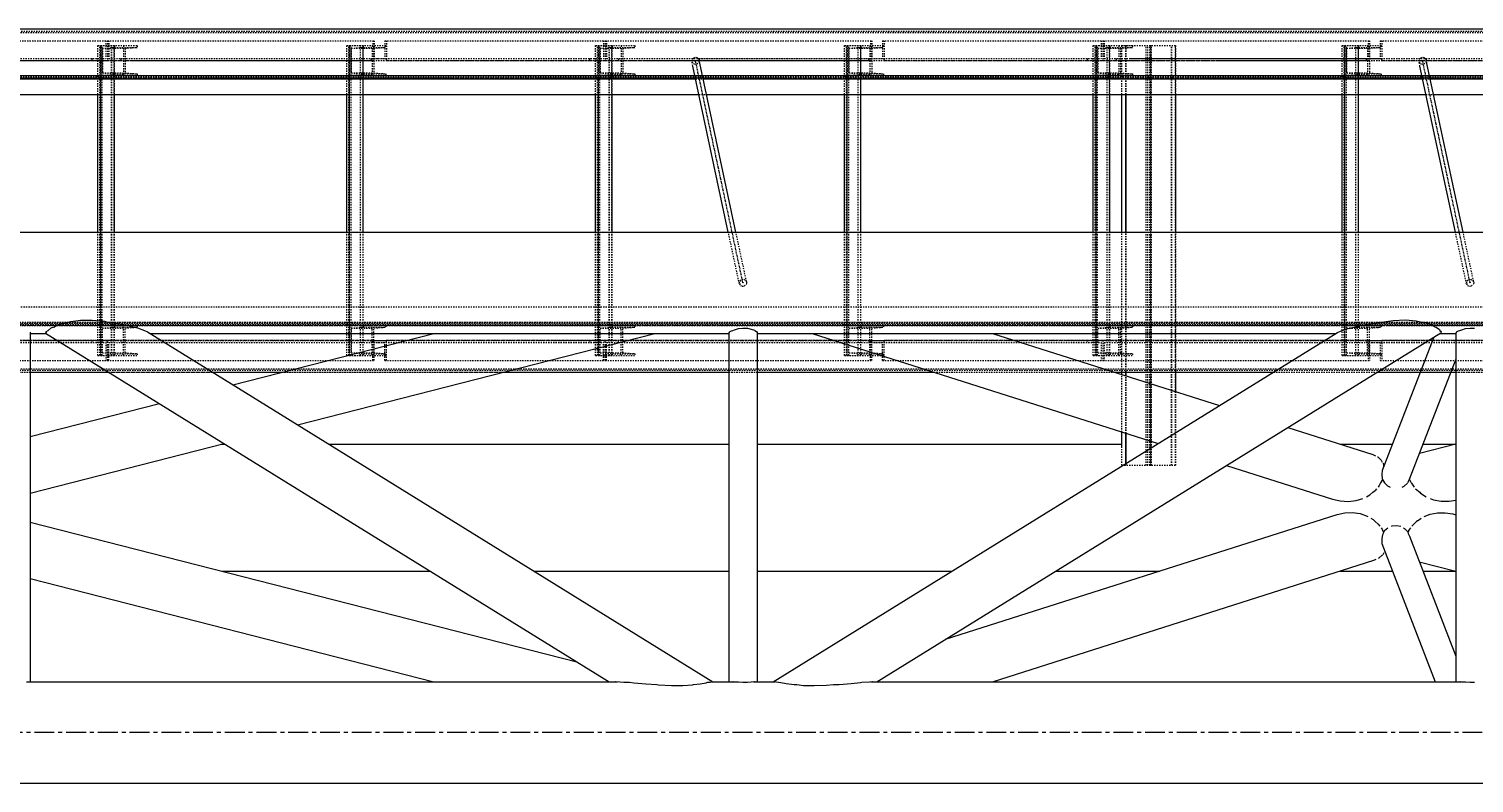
# Model space of a CAD drawing. Header units: millimetres. Extents: x 5143 to 30813, y 232 to 21408.
# Drawn here: x 23726 to 24305, y 17270 to 17572 of the extents above; entities that cross this region are included whole.
import ezdxf

# ---------------------------------------------------------------- set-up
doc = ezdxf.new("R2010")
doc.units = ezdxf.units.MM
doc.header["$LTSCALE"] = 0.25
for name, pattern in [('CENTER', [50.8, 31.75, -6.35, 6.35, -6.35]), ('XKITLINE00', [0]), ('XKITLINE02', [4, 2, -2]), ('XKITLINE03', [6, 3, -1, 1, -1])]:
    doc.linetypes.add(name, pattern=pattern)

msp = doc.modelspace()

# ---------------------------------------------------------------- linework, layer by layer
at = {"color": 3, "linetype": 'XKITLINE02'}
for p, q in [((23616.13, 17571.02), (24787.73, 17571.02)), ((23616.82, 17570.49), (24788.53, 17570.49)), ((23669.5, 17567.16), (23757.67, 17567.16)), ((23753.84, 17565.17), (23760.41, 17565.17)), ((23753.84, 17545.67), (23753.84, 17565.17)), ((23754.64, 17441.17), (23754.64, 17565.17)), ((23754.94, 17545.67), (23754.94, 17565.17)), ((23754.94, 17565.17), (23769.51, 17565.17)), ((23754.94, 17565.17), (23754.94, 17553.17)), ((23755.54, 17441.17), (23755.54, 17565.17)), ((23757.05, 17567.16), (23757.05, 17559.96)), ((23757.67, 17567.16), (23757.67, 17559.16)), ((23757.67, 17567.16), (23864.41, 17567.16)), ((23757.67, 17567.16), (23757.67, 17559.16)), ((23758.2, 17567.16), (23758.2, 17559.96)), ((23759.32, 17441.17), (23759.32, 17565.17)), ((23759.38, 17441.17), (23759.38, 17565.17)), ((23760.35, 17441.17), (23760.35, 17565.17)), ((23760.41, 17545.67), (23760.41, 17565.17)), ((23760.41, 17565.17), (23760.41, 17564.49)), ((23764.03, 17565.17), (23764.03, 17553.17)), ((23769.51, 17565.17), (23769.51, 17564.49)), ((23853.43, 17565.17), (23860, 17565.17)), ((23853.43, 17545.67), (23853.43, 17565.17)), ((23854.22, 17441.17), (23854.22, 17565.17)), ((23854.52, 17545.67), (23854.52, 17565.17)), ((23854.52, 17565.17), (23869.09, 17565.17)), ((23854.52, 17565.17), (23854.52, 17553.17)), ((23855.12, 17441.17), (23855.12, 17565.17)), ((23858.91, 17441.17), (23858.91, 17565.17)), ((23858.97, 17441.17), (23858.97, 17565.17)), ((23859.94, 17441.17), (23859.94, 17565.17)), ((23860, 17545.67), (23860, 17565.17)), ((23860, 17565.17), (23860, 17564.49)), ((23863.62, 17565.17), (23863.62, 17553.17)), ((23863.88, 17567.16), (23863.88, 17559.16)), ((23864.41, 17567.16), (23864.41, 17559.96)), ((23868.67, 17567.16), (23868.67, 17559.96)), ((23868.67, 17567.16), (23956.85, 17567.16)), ((23869.09, 17565.17), (23869.09, 17564.49)), ((23869.3, 17567.16), (23869.3, 17559.16)), ((23953.02, 17565.17), (23959.58, 17565.17)), ((23953.02, 17545.67), (23953.02, 17565.17)), ((23953.81, 17441.17), (23953.81, 17565.17)), ((23954.11, 17545.67), (23954.11, 17565.17)), ((23954.11, 17565.17), (23968.68, 17565.17)), ((23954.11, 17565.17), (23954.11, 17553.17)), ((23954.71, 17441.17), (23954.71, 17565.17)), ((23956.22, 17567.16), (23956.22, 17559.96)), ((23956.84, 17567.16), (24063.58, 17567.16)), ((23956.84, 17567.16), (23956.84, 17559.16)), ((23956.85, 17567.16), (23956.85, 17559.16)), ((23957.37, 17567.16), (23957.37, 17559.96)), ((23958.49, 17441.17), (23958.49, 17565.17)), ((23958.56, 17441.17), (23958.56, 17565.17)), ((23959.52, 17441.17), (23959.52, 17565.17)), ((23959.58, 17545.67), (23959.58, 17565.17)), ((23959.58, 17565.17), (23959.58, 17564.49)), ((23963.2, 17565.17), (23963.2, 17553.17)), ((23968.68, 17565.17), (23968.68, 17564.49)), ((24052.6, 17565.17), (24059.17, 17565.17)), ((24052.6, 17545.67), (24052.6, 17565.17)), ((24053.4, 17441.17), (24053.4, 17565.17)), ((24053.69, 17545.67), (24053.69, 17565.17)), ((24053.69, 17565.17), (24068.27, 17565.17)), ((24053.69, 17565.17), (24053.69, 17553.17)), ((24054.29, 17441.17), (24054.29, 17565.17)), ((24058.08, 17441.17), (24058.08, 17565.17)), ((24058.14, 17441.17), (24058.14, 17565.17)), ((24059.11, 17441.17), (24059.11, 17565.17)), ((24059.17, 17545.67), (24059.17, 17565.17)), ((24059.17, 17565.17), (24059.17, 17564.49)), ((24062.79, 17565.17), (24062.79, 17553.17)), ((24063.05, 17567.16), (24063.05, 17559.16)), ((24063.58, 17567.16), (24063.58, 17559.96)), ((24067.84, 17567.16), (24067.84, 17559.96)), ((24067.84, 17567.16), (24156.02, 17567.16)), ((24068.27, 17565.17), (24068.27, 17564.49)), ((24068.47, 17567.16), (24068.47, 17559.16)), ((24152.19, 17565.17), (24158.76, 17565.17)), ((24152.19, 17545.67), (24152.19, 17565.17)), ((24152.98, 17441.17), (24152.98, 17565.17)), ((24153.28, 17545.67), (24153.28, 17565.17)), ((24153.28, 17565.17), (24167.85, 17565.17)), ((24153.28, 17565.17), (24153.28, 17553.17)), ((24153.88, 17441.17), (24153.88, 17565.17)), ((24155.39, 17567.16), (24155.39, 17559.96)), ((24156.02, 17567.16), (24262.75, 17567.16)), ((24156.02, 17567.16), (24156.02, 17559.16)), ((24156.02, 17567.16), (24156.02, 17559.16)), ((24156.54, 17567.16), (24156.54, 17559.96)), ((24157.67, 17441.17), (24157.67, 17565.17)), ((24157.73, 17441.17), (24157.73, 17565.17)), ((24158.69, 17441.17), (24158.69, 17565.17)), ((24158.76, 17545.67), (24158.76, 17565.17)), ((24158.76, 17565.17), (24158.76, 17564.49)), ((24162.37, 17565.17), (24162.37, 17553.17)), ((24163.56, 17545.67), (24163.56, 17565.17)), ((24163.56, 17565.17), (24185.21, 17565.17)), ((24163.65, 17545.67), (24163.65, 17565.17)), ((24165.2, 17545.67), (24165.2, 17565.17)), ((24165.29, 17545.67), (24165.29, 17565.17)), ((24167.85, 17565.17), (24167.85, 17564.49)), ((24173.29, 17397.18), (24173.29, 17565.17)), ((24173.94, 17397.18), (24173.94, 17565.17)), ((24174.84, 17397.18), (24174.84, 17565.17)), ((24175.48, 17397.18), (24175.48, 17565.17)), ((24183.48, 17397.18), (24183.48, 17565.17)), ((24183.57, 17397.18), (24183.57, 17565.17)), ((24185.12, 17397.18), (24185.12, 17565.17)), ((24185.21, 17545.67), (24185.21, 17565.17)), ((24251.77, 17565.17), (24258.34, 17565.17)), ((24251.77, 17545.67), (24251.77, 17565.17)), ((24252.57, 17441.17), (24252.57, 17565.17)), ((24252.87, 17565.17), (24267.44, 17565.17)), ((24252.87, 17565.17), (24252.87, 17553.17)), ((24252.87, 17545.67), (24252.87, 17565.17)), ((24253.47, 17441.17), (24253.47, 17565.17)), ((24257.25, 17441.17), (24257.25, 17565.17)), ((24257.31, 17441.17), (24257.31, 17565.17)), ((24258.28, 17441.17), (24258.28, 17565.17)), ((24258.34, 17565.17), (24258.34, 17564.49)), ((24258.34, 17545.67), (24258.34, 17565.17)), ((24261.96, 17565.17), (24261.96, 17553.17)), ((24262.22, 17567.16), (24262.22, 17559.16)), ((24262.75, 17567.16), (24262.75, 17559.96)), ((24267.02, 17567.16), (24267.02, 17559.96)), ((24267.02, 17567.16), (24355.19, 17567.16)), ((24267.44, 17565.17), (24267.44, 17564.49)), ((24267.64, 17567.16), (24267.64, 17559.16)), ((23663.85, 17559.96), (23757.05, 17559.96)), ((23751.39, 17559.96), (23751.39, 17559.16)), ((23755.63, 17564.11), (23760.41, 17564.49)), ((23755.63, 17564.11), (23764.73, 17564.11)), ((23755.63, 17564.11), (23755.63, 17554.24)), ((23758.2, 17559.96), (23866.35, 17559.96)), ((23760.41, 17564.49), (23769.51, 17564.49)), ((23762.95, 17559.96), (23762.95, 17559.16)), ((23764.73, 17564.11), (23769.51, 17564.49)), ((23764.73, 17564.11), (23764.73, 17554.24)), ((23855.22, 17564.11), (23860, 17564.49)), ((23855.22, 17564.11), (23864.31, 17564.11)), ((23855.22, 17564.11), (23855.22, 17554.24)), ((23860, 17564.49), (23869.09, 17564.49)), ((23863.02, 17559.96), (23863.02, 17559.16)), ((23863.02, 17559.96), (23956.22, 17559.96)), ((23863.88, 17559.96), (23869.16, 17559.96)), ((23864.31, 17564.11), (23869.09, 17564.49)), ((23864.31, 17564.11), (23864.31, 17554.24)), ((23869.16, 17559.96), (23869.16, 17559.16)), ((23950.56, 17559.96), (23950.56, 17559.16)), ((23954.8, 17564.11), (23959.58, 17564.49)), ((23954.8, 17564.11), (23963.9, 17564.11)), ((23954.8, 17564.11), (23954.8, 17554.24)), ((23957.37, 17559.96), (24068.33, 17559.96)), ((23959.58, 17564.49), (23968.68, 17564.49)), ((23962.13, 17559.96), (23962.13, 17559.16)), ((23963.9, 17564.11), (23968.68, 17564.49)), ((23963.9, 17564.11), (23963.9, 17554.24)), ((23991.87, 17560.04), (23991.52, 17559.39)), ((23991.52, 17559.39), (23991.57, 17558.68)), ((23991.87, 17560.04), (23992.52, 17560.45)), ((23992.52, 17560.45), (23993.29, 17560.52)), ((23993.29, 17560.52), (23993.98, 17560.22)), ((23993.98, 17560.22), (23994.41, 17559.64)), ((23994.17, 17559.96), (24068.33, 17559.96)), ((23994.73, 17558.13), (23994.41, 17559.64)), ((23994.41, 17559.64), (23994.45, 17558.93)), ((24054.39, 17564.11), (24059.17, 17564.49)), ((24054.39, 17564.11), (24063.49, 17564.11)), ((24054.39, 17564.11), (24054.39, 17554.24)), ((24059.17, 17564.49), (24068.27, 17564.49)), ((24062.19, 17559.96), (24062.19, 17559.16)), ((24062.19, 17559.96), (24155.39, 17559.96)), ((24063.49, 17564.11), (24068.27, 17564.49)), ((24063.49, 17564.11), (24063.49, 17554.24)), ((24068.33, 17559.96), (24068.33, 17559.16)), ((24149.74, 17559.96), (24149.74, 17559.16)), ((24153.98, 17564.11), (24158.76, 17564.49)), ((24153.98, 17564.11), (24163.07, 17564.11)), ((24153.98, 17564.11), (24153.98, 17554.24)), ((24156.54, 17559.96), (24267.5, 17559.96)), ((24158.76, 17564.49), (24167.85, 17564.49)), ((24161.3, 17559.96), (24161.3, 17559.16)), ((24163.07, 17564.11), (24167.85, 17564.49)), ((24163.07, 17564.11), (24163.07, 17554.24)), ((24166.99, 17559.96), (24267.5, 17559.96)), ((24253.56, 17564.11), (24258.34, 17564.49)), ((24253.56, 17564.11), (24262.66, 17564.11)), ((24253.56, 17564.11), (24253.56, 17554.24)), ((24258.34, 17564.49), (24267.44, 17564.49)), ((24261.36, 17559.96), (24261.36, 17559.16)), ((24261.36, 17559.96), (24354.56, 17559.96)), ((24262.66, 17564.11), (24267.44, 17564.49)), ((24262.66, 17564.11), (24262.66, 17554.24)), ((24267.5, 17559.96), (24267.5, 17559.16)), ((24282.84, 17560.04), (24282.49, 17559.39)), ((24282.49, 17559.39), (24282.54, 17558.68)), ((24282.84, 17560.04), (24283.48, 17560.45)), ((24283.48, 17560.45), (24284.26, 17560.52)), ((24284.26, 17560.52), (24284.95, 17560.22)), ((24284.95, 17560.22), (24285.37, 17559.64)), ((24285.71, 17558.06), (24285.37, 17559.64)), ((24285.37, 17559.64), (24285.42, 17558.93)), ((23663.85, 17559.16), (23757.67, 17559.16)), ((23703.23, 17559.16), (23757.67, 17559.16)), ((23755.63, 17554.24), (23764.73, 17554.24)), ((23755.63, 17554.24), (23760.41, 17553.85)), ((23757.67, 17559.16), (23764.03, 17559.16)), ((23760.41, 17553.85), (23769.51, 17553.85)), ((23760.41, 17553.85), (23760.41, 17553.17)), ((23764.03, 17559.16), (23869.16, 17559.16)), ((23764.73, 17554.24), (23769.51, 17553.85)), ((23769.51, 17553.85), (23769.51, 17553.17)), ((23855.22, 17554.24), (23864.31, 17554.24)), ((23855.22, 17554.24), (23860, 17553.85)), ((23860, 17553.85), (23869.09, 17553.85)), ((23860, 17553.85), (23860, 17553.17)), ((23863.02, 17559.16), (23956.85, 17559.16)), ((23864.31, 17554.24), (23869.09, 17553.85)), ((23869.09, 17553.85), (23869.09, 17553.17)), ((23954.8, 17554.24), (23963.9, 17554.24)), ((23954.8, 17554.24), (23959.58, 17553.85)), ((23956.84, 17559.16), (23991.54, 17559.16)), ((23959.58, 17553.85), (23968.68, 17553.85)), ((23959.58, 17553.85), (23959.58, 17553.17)), ((23963.2, 17559.16), (24068.33, 17559.16)), ((23963.9, 17554.24), (23968.68, 17553.85)), ((23968.68, 17553.85), (23968.68, 17553.17)), ((23991.93, 17556.99), (23991.57, 17558.68)), ((23991.57, 17558.68), (23991.99, 17558.09)), ((23991.99, 17558.09), (23992.69, 17557.8)), ((23992.69, 17557.8), (23993.46, 17557.86)), ((23993.46, 17557.86), (23994.1, 17558.28)), ((23994.45, 17558.93), (23994.1, 17558.28)), ((24054.39, 17554.24), (24063.49, 17554.24)), ((24054.39, 17554.24), (24059.17, 17553.85)), ((24059.17, 17553.85), (24068.27, 17553.85)), ((24059.17, 17553.85), (24059.17, 17553.17)), ((24062.19, 17559.16), (24156.02, 17559.16)), ((24063.49, 17554.24), (24068.27, 17553.85)), ((24068.27, 17553.85), (24068.27, 17553.17)), ((24153.98, 17554.24), (24163.07, 17554.24)), ((24153.98, 17554.24), (24158.76, 17553.85)), ((24156.02, 17559.16), (24165.2, 17559.16)), ((24158.76, 17553.85), (24167.85, 17553.85)), ((24158.76, 17553.85), (24158.76, 17553.17)), ((24162.37, 17559.16), (24267.5, 17559.16)), ((24163.07, 17554.24), (24167.85, 17553.85)), ((24167.85, 17553.85), (24167.85, 17553.17)), ((24253.56, 17554.24), (24262.66, 17554.24)), ((24253.56, 17554.24), (24258.34, 17553.85)), ((24258.34, 17553.85), (24267.44, 17553.85)), ((24258.34, 17553.85), (24258.34, 17553.17)), ((24261.36, 17559.16), (24355.19, 17559.16)), ((24262.66, 17554.24), (24267.44, 17553.85)), ((24267.44, 17553.85), (24267.44, 17553.17)), ((24282.91, 17556.93), (24282.54, 17558.68)), ((24282.54, 17558.68), (24282.96, 17558.09)), ((24282.96, 17558.09), (24283.65, 17557.8)), ((24283.65, 17557.8), (24284.43, 17557.86)), ((24284.43, 17557.86), (24285.07, 17558.28)), ((24285.42, 17558.93), (24285.07, 17558.28)), ((24285.48, 17559.16), (24355.19, 17559.16)), ((23610.85, 17553.17), (24777.99, 17553.17)), ((23611.1, 17552.32), (24777.87, 17552.32)), ((23612.61, 17553.17), (24777.99, 17553.17)), ((23612.75, 17552.32), (24777.87, 17552.32)), ((23619.88, 17552.72), (24787.73, 17552.72)), ((23620.35, 17553.26), (24788.53, 17553.26)), ((23702.05, 17551.87), (24788.63, 17551.87)), ((23754.94, 17553.17), (23769.51, 17553.17)), ((23854.52, 17553.17), (23869.09, 17553.17)), ((23954.11, 17553.17), (23968.68, 17553.17)), ((23993.02, 17551.87), (23996.06, 17551.87)), ((24053.69, 17553.17), (24068.27, 17553.17)), ((24153.28, 17553.17), (24167.85, 17553.17)), ((24252.87, 17553.17), (24267.44, 17553.17)), ((24283.99, 17551.87), (24287.03, 17551.87)), ((23994.34, 17545.67), (23997.39, 17545.67)), ((24285.32, 17545.67), (24288.36, 17545.67)), ((23753.84, 17441.17), (23753.84, 17490.57)), ((23754.94, 17441.17), (23754.94, 17490.57)), ((23760.41, 17441.17), (23760.41, 17490.57)), ((23853.43, 17441.17), (23853.43, 17490.57)), ((23854.52, 17441.17), (23854.52, 17490.57)), ((23860, 17441.17), (23860, 17490.57)), ((23953.02, 17441.17), (23953.02, 17490.57)), ((23954.11, 17441.17), (23954.11, 17490.57)), ((23959.58, 17441.17), (23959.58, 17490.57)), ((24010.54, 17469.79), (24006.11, 17490.57)), ((24013.38, 17470.76), (24009.15, 17490.57)), ((24052.6, 17441.17), (24052.6, 17490.57)), ((24053.69, 17441.17), (24053.69, 17490.57)), ((24059.17, 17441.17), (24059.17, 17490.57)), ((24152.19, 17441.17), (24152.19, 17490.57)), ((24153.28, 17441.17), (24153.28, 17490.57)), ((24158.76, 17441.17), (24158.76, 17490.57)), ((24163.56, 17434.47), (24163.56, 17490.57)), ((24163.65, 17434.47), (24163.65, 17490.57)), ((24165.2, 17434.47), (24165.2, 17490.57)), ((24165.29, 17434.47), (24165.29, 17490.57)), ((24185.21, 17434.47), (24185.21, 17490.57)), ((24251.77, 17441.17), (24251.77, 17490.57)), ((24252.87, 17441.17), (24252.87, 17490.57)), ((24258.34, 17441.17), (24258.34, 17490.57)), ((24301.55, 17469.79), (24297.1, 17490.57)), ((24304.39, 17470.76), (24300.15, 17490.57)), ((24010.84, 17471.15), (24010.5, 17470.5)), ((24010.5, 17470.5), (24010.54, 17469.79)), ((24010.54, 17469.79), (24010.97, 17469.21)), ((24010.84, 17471.15), (24011.49, 17471.57)), ((24010.97, 17469.21), (24011.66, 17468.91)), ((24011.49, 17471.57), (24012.26, 17471.64)), ((24011.66, 17468.91), (24012.43, 17468.98)), ((24012.26, 17471.64), (24012.95, 17471.34)), ((24012.43, 17468.98), (24013.08, 17469.4)), ((24012.95, 17471.34), (24013.38, 17470.76)), ((24013.43, 17470.05), (24013.08, 17469.4)), ((24013.38, 17470.76), (24013.43, 17470.05)), ((24301.85, 17471.15), (24301.5, 17470.5)), ((24301.5, 17470.5), (24301.55, 17469.79)), ((24301.55, 17469.79), (24301.97, 17469.21)), ((24301.85, 17471.15), (24302.5, 17471.57)), ((24301.97, 17469.21), (24302.67, 17468.91)), ((24302.5, 17471.57), (24303.27, 17471.64)), ((24302.67, 17468.91), (24303.44, 17468.98)), ((24303.27, 17471.64), (24303.96, 17471.34)), ((24303.44, 17468.98), (24304.08, 17469.4)), ((24303.96, 17471.34), (24304.39, 17470.76)), ((24304.43, 17470.05), (24304.08, 17469.4)), ((24304.39, 17470.76), (24304.43, 17470.05)), ((23627.02, 17460.67), (24777.99, 17460.67)), ((23628.3, 17454.02), (24777.87, 17454.02)), ((23628.32, 17453.17), (24777.99, 17453.17)), ((23636.52, 17454.47), (24566.93, 17454.47)), ((23636.69, 17453.62), (24565.38, 17453.62)), ((23637.41, 17453.09), (24565.44, 17453.09)), ((23726.4, 17454.47), (24566.25, 17454.47)), ((23754.94, 17453.17), (23769.51, 17453.17)), ((23754.94, 17441.17), (23754.94, 17453.17)), ((23755.63, 17452.11), (23760.41, 17452.49)), ((23755.63, 17452.11), (23764.73, 17452.11)), ((23755.63, 17442.24), (23755.63, 17452.11)), ((23760.41, 17453.17), (23760.41, 17452.49)), ((23760.41, 17452.49), (23769.51, 17452.49)), ((23764.03, 17441.17), (23764.03, 17453.17)), ((23764.73, 17452.11), (23769.51, 17452.49)), ((23764.73, 17442.24), (23764.73, 17452.11)), ((23769.51, 17453.17), (23769.51, 17452.49)), ((23854.52, 17453.17), (23869.09, 17453.17)), ((23854.52, 17441.17), (23854.52, 17453.17)), ((23855.22, 17452.11), (23860, 17452.49)), ((23855.22, 17452.11), (23864.31, 17452.11)), ((23855.22, 17452.11), (23855.22, 17442.24)), ((23860, 17453.17), (23860, 17452.49)), ((23860, 17452.49), (23869.09, 17452.49)), ((23863.62, 17441.17), (23863.62, 17453.17)), ((23864.31, 17452.11), (23869.09, 17452.49)), ((23864.31, 17442.24), (23864.31, 17452.11)), ((23869.09, 17453.17), (23869.09, 17452.49)), ((23954.11, 17453.17), (23968.68, 17453.17)), ((23954.11, 17441.17), (23954.11, 17453.17)), ((23954.8, 17452.11), (23959.58, 17452.49)), ((23954.8, 17452.11), (23963.9, 17452.11)), ((23954.8, 17442.24), (23954.8, 17452.11)), ((23959.58, 17453.17), (23959.58, 17452.49)), ((23959.58, 17452.49), (23968.68, 17452.49)), ((23963.2, 17441.17), (23963.2, 17453.17)), ((23963.9, 17452.11), (23968.68, 17452.49)), ((23963.9, 17442.24), (23963.9, 17452.11)), ((23968.68, 17453.17), (23968.68, 17452.49)), ((24053.69, 17453.17), (24068.27, 17453.17)), ((24053.69, 17441.17), (24053.69, 17453.17)), ((24054.39, 17452.11), (24059.17, 17452.49)), ((24054.39, 17452.11), (24063.49, 17452.11)), ((24054.39, 17442.24), (24054.39, 17452.11)), ((24059.17, 17453.17), (24059.17, 17452.49)), ((24059.17, 17452.49), (24068.27, 17452.49)), ((24062.79, 17441.17), (24062.79, 17453.17)), ((24063.49, 17452.11), (24068.27, 17452.49)), ((24063.49, 17442.24), (24063.49, 17452.11)), ((24068.27, 17453.17), (24068.27, 17452.49)), ((24153.28, 17453.17), (24167.85, 17453.17)), ((24153.28, 17441.17), (24153.28, 17453.17)), ((24153.98, 17452.11), (24158.76, 17452.49)), ((24153.98, 17452.11), (24163.07, 17452.11)), ((24153.98, 17442.24), (24153.98, 17452.11)), ((24158.76, 17453.17), (24158.76, 17452.49)), ((24158.76, 17452.49), (24167.85, 17452.49)), ((24162.37, 17441.17), (24162.37, 17453.17)), ((24163.07, 17452.11), (24167.85, 17452.49)), ((24163.07, 17442.24), (24163.07, 17452.11)), ((24167.85, 17453.17), (24167.85, 17452.49)), ((24252.87, 17453.17), (24267.44, 17453.17)), ((24252.87, 17441.17), (24252.87, 17453.17)), ((24253.56, 17452.11), (24258.34, 17452.49)), ((24253.56, 17452.11), (24262.66, 17452.11)), ((24253.56, 17442.24), (24253.56, 17452.11)), ((24258.34, 17453.17), (24258.34, 17452.49)), ((24258.34, 17452.49), (24267.44, 17452.49)), ((24261.96, 17441.17), (24261.96, 17453.17)), ((24262.66, 17452.11), (24267.44, 17452.49)), ((24262.66, 17442.24), (24262.66, 17452.11)), ((24267.44, 17453.17), (24267.44, 17452.49)), ((23663.85, 17447.19), (23757.67, 17447.19)), ((23663.85, 17446.39), (23757.05, 17446.39)), ((23751.39, 17447.19), (23751.39, 17446.39)), ((23757.05, 17446.39), (23757.05, 17439.19)), ((23757.67, 17439.19), (23757.67, 17447.19)), ((23757.67, 17447.19), (23869.16, 17447.19)), ((23757.67, 17439.19), (23757.67, 17447.19)), ((23758.2, 17446.39), (23869.16, 17446.39)), ((23758.2, 17439.19), (23758.2, 17446.39)), ((23762.95, 17447.19), (23762.95, 17446.39)), ((23863.02, 17447.19), (23956.85, 17447.19)), ((23863.02, 17447.19), (23863.02, 17446.39)), ((23863.02, 17446.39), (23956.22, 17446.39)), ((23863.88, 17439.19), (23863.88, 17447.19)), ((23864.41, 17439.19), (23864.41, 17446.39)), ((23868.67, 17439.19), (23868.67, 17446.39)), ((23869.16, 17447.19), (23869.16, 17446.39)), ((23869.3, 17439.19), (23869.3, 17447.19)), ((23950.56, 17447.19), (23950.56, 17446.39)), ((23956.22, 17439.19), (23956.22, 17446.39)), ((23956.84, 17447.19), (24068.33, 17447.19)), ((23956.84, 17439.19), (23956.84, 17447.19)), ((23956.85, 17439.19), (23956.85, 17447.19)), ((23957.37, 17446.39), (24068.33, 17446.39)), ((23957.37, 17439.19), (23957.37, 17446.39)), ((23962.13, 17446.39), (23962.13, 17447.19)), ((24062.19, 17447.19), (24156.02, 17447.19)), ((24062.19, 17447.19), (24062.19, 17446.39)), ((24062.19, 17446.39), (24155.39, 17446.39)), ((24063.05, 17439.19), (24063.05, 17447.19)), ((24063.58, 17439.19), (24063.58, 17446.39)), ((24067.84, 17439.19), (24067.84, 17446.39)), ((24068.33, 17447.19), (24068.33, 17446.39)), ((24068.47, 17439.19), (24068.47, 17447.19)), ((24149.74, 17447.19), (24149.74, 17446.39)), ((24155.39, 17446.39), (24155.39, 17439.19)), ((24156.02, 17447.19), (24267.5, 17447.19)), ((24156.02, 17447.19), (24156.02, 17439.19)), ((24156.02, 17447.19), (24156.02, 17439.19)), ((24156.54, 17446.39), (24267.5, 17446.39)), ((24156.54, 17446.39), (24156.54, 17439.19)), ((24161.3, 17447.19), (24161.3, 17446.39)), ((24261.36, 17447.19), (24355.19, 17447.19)), ((24261.36, 17447.19), (24261.36, 17446.39)), ((24261.36, 17446.39), (24354.56, 17446.39)), ((24262.22, 17447.19), (24262.22, 17439.19)), ((24262.75, 17446.39), (24262.75, 17439.19)), ((24267.02, 17446.39), (24267.02, 17439.19)), ((24267.5, 17447.19), (24267.5, 17446.39)), ((24267.64, 17447.19), (24267.64, 17439.19)), ((23669.5, 17439.19), (23757.67, 17439.19)), ((23753.84, 17441.17), (23760.41, 17441.17)), ((23754.94, 17441.17), (23769.51, 17441.17)), ((23755.63, 17442.24), (23764.73, 17442.24)), ((23755.63, 17442.24), (23760.41, 17441.85)), ((23757.67, 17439.19), (23864.41, 17439.19)), ((23760.41, 17441.85), (23769.51, 17441.85)), ((23760.41, 17441.85), (23760.41, 17441.17)), ((23764.73, 17442.24), (23769.51, 17441.85)), ((23769.51, 17441.85), (23769.51, 17441.17)), ((23853.43, 17441.17), (23860, 17441.17)), ((23854.52, 17441.17), (23869.09, 17441.17)), ((23855.22, 17442.24), (23864.31, 17442.24)), ((23855.22, 17442.24), (23860, 17441.85)), ((23860, 17441.85), (23869.09, 17441.85)), ((23860, 17441.85), (23860, 17441.17)), ((23864.31, 17442.24), (23869.09, 17441.85)), ((23868.67, 17439.19), (23956.85, 17439.19)), ((23869.09, 17441.85), (23869.09, 17441.17)), ((23953.02, 17441.17), (23959.58, 17441.17)), ((23954.11, 17441.17), (23968.68, 17441.17)), ((23954.8, 17442.24), (23963.9, 17442.24)), ((23954.8, 17442.24), (23959.58, 17441.85)), ((23956.84, 17439.19), (24063.58, 17439.19)), ((23959.58, 17441.85), (23968.68, 17441.85)), ((23959.58, 17441.85), (23959.58, 17441.17)), ((23963.9, 17442.24), (23968.68, 17441.85)), ((23968.68, 17441.85), (23968.68, 17441.17)), ((24052.6, 17441.17), (24059.17, 17441.17)), ((24053.69, 17441.17), (24068.27, 17441.17)), ((24054.39, 17442.24), (24063.49, 17442.24)), ((24054.39, 17442.24), (24059.17, 17441.85)), ((24059.17, 17441.85), (24068.27, 17441.85)), ((24059.17, 17441.85), (24059.17, 17441.17)), ((24063.49, 17442.24), (24068.27, 17441.85)), ((24067.84, 17439.19), (24156.02, 17439.19)), ((24068.27, 17441.85), (24068.27, 17441.17)), ((24152.19, 17441.17), (24158.76, 17441.17)), ((24153.28, 17441.17), (24167.85, 17441.17)), ((24153.98, 17442.24), (24163.07, 17442.24)), ((24153.98, 17442.24), (24158.76, 17441.85)), ((24156.02, 17439.19), (24262.75, 17439.19)), ((24158.76, 17441.85), (24167.85, 17441.85)), ((24158.76, 17441.85), (24158.76, 17441.17)), ((24163.07, 17442.24), (24167.85, 17441.85)), ((24167.85, 17441.85), (24167.85, 17441.17)), ((24251.77, 17441.17), (24258.34, 17441.17)), ((24252.87, 17441.17), (24267.44, 17441.17)), ((24253.56, 17442.24), (24262.66, 17442.24)), ((24253.56, 17442.24), (24258.34, 17441.85)), ((24258.34, 17441.85), (24267.44, 17441.85)), ((24258.34, 17441.85), (24258.34, 17441.17)), ((24262.66, 17442.24), (24267.44, 17441.85)), ((24267.02, 17439.19), (24355.19, 17439.19)), ((24267.44, 17441.85), (24267.44, 17441.17)), ((23640.51, 17435.32), (24546.61, 17435.32)), ((23641.01, 17435.86), (24547.76, 17435.86)), ((23642.4, 17434.47), (24546.42, 17434.47)), ((23715.28, 17434.47), (23726.68, 17434.47)), ((23758.11, 17434.47), (23799.6, 17434.47)), ((23827.66, 17434.47), (23916.11, 17434.47)), ((24006.27, 17434.47), (24017.67, 17434.47)), ((24088.33, 17434.47), (24160.52, 17434.47)), ((24163.56, 17410.52), (24163.56, 17433.51)), ((24163.65, 17410.49), (24163.65, 17433.48)), ((24165.2, 17410), (24165.2, 17432.98)), ((24165.29, 17409.97), (24165.29, 17432.96)), ((24224.34, 17434.47), (24265.83, 17434.47)), ((24283.04, 17434.47), (24295.24, 17434.47)), ((24297.26, 17434.47), (24308.66, 17434.47)), ((24185.21, 17397.18), (24185.21, 17426.61)), ((24163.56, 17397.18), (24163.56, 17404.77)), ((24163.65, 17397.18), (24163.65, 17404.53)), ((24165.2, 17397.18), (24165.2, 17397.89)), ((24165.29, 17397.18), (24165.29, 17397.95)), ((24163.56, 17397.18), (24185.21, 17397.18))]:
    msp.add_line(p, q, dxfattribs=at)
at = {"color": 7, "linetype": 'XKITLINE00'}
for p, q in [((23616.61, 17571.87), (24788.63, 17571.87)), ((24006.11, 17490.57), (23991.93, 17556.99)), ((24009.15, 17490.57), (23994.73, 17558.13)), ((24297.1, 17490.57), (24282.91, 17556.93)), ((24300.15, 17490.57), (24285.71, 17558.06)), ((23705.09, 17551.87), (23993.02, 17551.87)), ((23996.06, 17551.87), (24283.99, 17551.87)), ((24287.03, 17551.87), (24574.98, 17551.87)), ((23706.41, 17545.67), (23994.34, 17545.67)), ((23753.84, 17490.57), (23753.84, 17545.67)), ((23754.94, 17490.57), (23754.94, 17545.67)), ((23760.41, 17490.57), (23760.41, 17545.67)), ((23853.43, 17490.57), (23853.43, 17545.67)), ((23854.52, 17490.57), (23854.52, 17545.67)), ((23860, 17490.57), (23860, 17545.67)), ((23953.02, 17490.57), (23953.02, 17545.67)), ((23954.11, 17490.57), (23954.11, 17545.67)), ((23959.58, 17490.57), (23959.58, 17545.67)), ((23997.39, 17545.67), (24285.32, 17545.67)), ((24052.6, 17490.57), (24052.6, 17545.67)), ((24053.69, 17490.57), (24053.69, 17545.67)), ((24059.17, 17490.57), (24059.17, 17545.67)), ((24152.19, 17490.57), (24152.19, 17545.67)), ((24153.28, 17490.57), (24153.28, 17545.67)), ((24158.76, 17490.57), (24158.76, 17545.67)), ((24163.56, 17490.57), (24163.56, 17545.67)), ((24163.65, 17490.57), (24163.65, 17545.67)), ((24165.2, 17490.57), (24165.2, 17545.67)), ((24165.29, 17490.57), (24165.29, 17545.67)), ((24185.21, 17490.57), (24185.21, 17545.67)), ((24251.77, 17490.57), (24251.77, 17545.67)), ((24252.87, 17490.57), (24252.87, 17545.67)), ((24258.34, 17490.57), (24258.34, 17545.67)), ((24288.36, 17545.67), (24576.3, 17545.67)), ((23726.68, 17434.47), (23758.11, 17434.47)), ((23799.6, 17434.47), (23827.66, 17434.47)), ((23916.11, 17434.47), (24006.27, 17434.47)), ((24017.67, 17434.47), (24088.33, 17434.47)), ((24160.52, 17434.47), (24224.34, 17434.47)), ((24163.56, 17433.51), (24163.56, 17434.47)), ((24163.65, 17433.48), (24163.65, 17434.47)), ((24165.2, 17432.98), (24165.2, 17434.47)), ((24165.29, 17432.96), (24165.29, 17434.47)), ((24185.21, 17426.61), (24185.21, 17434.47)), ((24265.83, 17434.47), (24283.04, 17434.47)), ((24295.24, 17434.47), (24297.26, 17434.47)), ((24163.56, 17404.77), (24163.56, 17410.52)), ((24163.65, 17404.53), (24163.65, 17410.49)), ((24165.2, 17397.89), (24165.2, 17410)), ((24165.29, 17397.95), (24165.29, 17409.97))]:
    msp.add_line(p, q, dxfattribs=at)
at = {"color": 1, "linetype": 'XKITLINE03'}
for p, q in [((23754.94, 17441.17), (23754.94, 17565.17)), ((23854.52, 17441.17), (23854.52, 17565.17)), ((23954.11, 17441.17), (23954.11, 17565.17)), ((24053.69, 17441.17), (24053.69, 17565.17)), ((24153.28, 17441.17), (24153.28, 17565.17)), ((24175.25, 17397.18), (24175.25, 17565.17)), ((24252.87, 17441.17), (24252.87, 17565.17)), ((23670.13, 17559.16), (23757.67, 17559.16)), ((23757.67, 17559.16), (23863.88, 17559.16)), ((23869.3, 17559.16), (23956.85, 17559.16)), ((23956.84, 17559.16), (24063.05, 17559.16)), ((24011.96, 17470.27), (23992.99, 17559.16)), ((24068.47, 17559.16), (24156.02, 17559.16)), ((24156.02, 17559.16), (24262.22, 17559.16)), ((24267.64, 17559.16), (24355.19, 17559.16)), ((24302.97, 17470.27), (24283.96, 17559.16)), ((23621.74, 17553.17), (24776.17, 17553.17)), ((23764.03, 17553.17), (23754.94, 17553.17)), ((23863.62, 17553.17), (23854.52, 17553.17)), ((23963.2, 17553.17), (23954.11, 17553.17)), ((24062.79, 17553.17), (24053.69, 17553.17)), ((24162.37, 17553.17), (24153.28, 17553.17)), ((24261.96, 17553.17), (24252.87, 17553.17)), ((24776.17, 17453.17), (23621.74, 17453.17)), ((23764.03, 17453.17), (23754.94, 17453.17)), ((23863.62, 17453.17), (23854.52, 17453.17)), ((23963.2, 17453.17), (23954.11, 17453.17)), ((24062.79, 17453.17), (24053.69, 17453.17)), ((24162.37, 17453.17), (24153.28, 17453.17)), ((24261.96, 17453.17), (24252.87, 17453.17)), ((23757.67, 17447.19), (23670.13, 17447.19)), ((23863.88, 17447.19), (23757.67, 17447.19)), ((23956.85, 17447.19), (23869.3, 17447.19)), ((24063.05, 17447.19), (23956.84, 17447.19)), ((24156.02, 17447.19), (24068.47, 17447.19)), ((24262.22, 17447.19), (24156.02, 17447.19)), ((24355.19, 17447.19), (24267.64, 17447.19))]:
    msp.add_line(p, q, dxfattribs=at)
at = {"color": 8, "linetype": 'XKITLINE00'}
for p, q in [((23551.69, 17490.57), (24815.88, 17490.57)), ((23743.02, 17454.81), (23746.92, 17455.29)), ((23746.92, 17455.29), (23751.49, 17455.29)), ((23751.49, 17455.29), (23756.5, 17454.82)), ((24268.45, 17454.68), (24272.22, 17455.15)), ((24272.22, 17455.15), (24277.12, 17455.35)), ((24277.12, 17455.35), (24281.33, 17455.07)), ((24281.33, 17455.07), (24283.1, 17454.68)), ((23726.68, 17450.42), (23726.68, 17310.57)), ((23726.68, 17449.97), (23733.06, 17449.97)), ((23732.81, 17450.12), (23733.09, 17450.23)), ((23732.81, 17450.12), (23958.41, 17310.57)), ((23733.03, 17450.55), (23733.9, 17451.15)), ((23733.03, 17450.55), (23733.09, 17450.23)), ((23733.9, 17451.18), (23735.14, 17452.15)), ((23733.9, 17451.18), (23733.9, 17451.15)), ((23735.14, 17452.15), (23736.45, 17452.65)), ((23736.45, 17452.65), (23737.09, 17453.13)), ((23737.09, 17453.13), (23739.66, 17454.1)), ((23739.66, 17454.1), (23742.58, 17454.68)), ((23742.58, 17454.68), (23743.02, 17454.81)), ((23756.5, 17454.82), (23757.32, 17454.68)), ((23757.32, 17454.68), (23761.38, 17454.11)), ((23761.38, 17454.11), (23765.95, 17453.15)), ((23765.95, 17453.15), (23767.65, 17452.65)), ((23767.65, 17452.65), (23769.71, 17452.16)), ((23769.71, 17452.16), (23772.44, 17451.19)), ((23772.51, 17451.15), (23773.61, 17450.55)), ((23773.61, 17450.55), (23999.9, 17310.57)), ((23774.54, 17449.97), (24006.27, 17449.97)), ((23807.8, 17429.4), (23888.31, 17449.97)), ((23833.66, 17413.41), (23976.76, 17449.97)), ((24006.27, 17450.19), (24006.35, 17450.23)), ((24006.27, 17450.19), (24006.27, 17310.57)), ((24006.55, 17450.56), (24006.35, 17450.23)), ((24006.55, 17450.56), (24007.36, 17450.99)), ((24007.36, 17450.99), (24007.92, 17451.15)), ((24007.92, 17451.15), (24008.62, 17451.48)), ((24008.62, 17451.48), (24010.21, 17451.89)), ((24010.21, 17451.89), (24011.97, 17452.09)), ((24011.97, 17452.09), (24013.73, 17452.03)), ((24013.73, 17452.03), (24015.32, 17451.74)), ((24015.32, 17451.74), (24016.58, 17451.24)), ((24016.58, 17451.24), (24016.7, 17451.15)), ((24016.7, 17451.15), (24017.39, 17450.81)), ((24017.39, 17450.81), (24017.67, 17450.36)), ((24017.67, 17450.36), (24017.67, 17310.57)), ((24017.67, 17449.97), (24249.4, 17449.97)), ((24024.04, 17310.57), (24249.9, 17450.28)), ((24039.64, 17449.97), (24178.13, 17405.89)), ((24065.53, 17310.57), (24291.27, 17450.21)), ((24111.83, 17449.97), (24202.65, 17421.06)), ((24249.9, 17450.28), (24251.06, 17450.91)), ((24251.06, 17450.91), (24251.9, 17451.15)), ((24251.9, 17451.15), (24253.6, 17451.76)), ((24253.6, 17451.76), (24257.18, 17452.65)), ((24257.18, 17452.65), (24261.95, 17453.74)), ((24261.95, 17453.74), (24266.98, 17454.54)), ((24266.98, 17454.54), (24268.45, 17454.68)), ((24283.1, 17454.68), (24284.8, 17454.43)), ((24284.8, 17454.43), (24287.57, 17453.58)), ((24287.57, 17453.58), (24289.03, 17452.65)), ((24289.03, 17452.65), (24289.41, 17452.52)), ((24289.41, 17452.52), (24290.72, 17451.6)), ((24290.72, 17451.6), (24290.83, 17451.15)), ((24290.83, 17451.15), (24291.34, 17450.81)), ((24290.89, 17449.97), (24297.26, 17449.97)), ((24291.34, 17450.81), (24291.23, 17450.23)), ((24291.23, 17450.23), (24291.27, 17450.21)), ((24297.26, 17450.19), (24297.34, 17450.23)), ((24297.26, 17450.19), (24297.26, 17310.57)), ((24297.54, 17450.56), (24297.34, 17450.23)), ((24297.54, 17450.56), (24298.35, 17450.99)), ((24298.35, 17450.99), (24298.91, 17451.14)), ((24298.91, 17451.14), (24299.61, 17451.47)), ((24299.61, 17451.47), (24301.2, 17451.89)), ((24301.2, 17451.89), (24302.96, 17452.08)), ((24302.96, 17452.08), (24304.72, 17452.03)), ((24288.43, 17448.46), (24267.84, 17395.1)), ((24297.26, 17439.69), (24278.65, 17391.48)), ((23726.68, 17408.67), (23778.44, 17421.9)), ((24230.05, 17412.34), (24264.02, 17401.53)), ((23726.68, 17386.07), (23804.3, 17405.9)), ((23803.41, 17405.67), (23804.67, 17405.67)), ((23846.16, 17405.67), (24006.27, 17405.67)), ((24017.67, 17405.67), (24163.56, 17405.67)), ((24250.98, 17405.67), (24271.92, 17405.67)), ((24282.73, 17402.04), (24297.26, 17405.76)), ((24284.13, 17405.67), (24296.94, 17405.67)), ((24264.02, 17401.53), (24265.07, 17401.03)), ((24265.95, 17400.61), (24266.01, 17400.58)), ((24266.01, 17400.58), (24266.86, 17399.73)), ((24266.86, 17399.73), (24267.41, 17399.26)), ((24267.41, 17399.26), (24267.82, 17398.49)), ((24268.09, 17397.99), (24268.3, 17397.59)), ((24268.3, 17397.59), (24268.36, 17396.93)), ((24205.52, 17397.17), (24247.92, 17383.67)), ((24267.84, 17395.1), (24267.63, 17393.56)), ((24267.63, 17393.56), (24267.64, 17393.44)), ((24267.64, 17393.44), (24267.85, 17391.71)), ((24267.89, 17391.5), (24267.82, 17391.28)), ((24267.85, 17391.71), (24267.93, 17391.52)), ((24267.93, 17391.52), (24268.68, 17390.21)), ((24268.36, 17396.93), (24268.43, 17396.63)), ((24278.65, 17391.48), (24278.62, 17391.42)), ((24278.66, 17391.5), (24279.43, 17390.16)), ((24262.82, 17385.34), (24264.01, 17386.37)), ((24264.01, 17386.37), (24264.94, 17387.08)), ((24265.55, 17387.8), (24264.94, 17387.08)), ((24266.63, 17389.1), (24266.12, 17388.48)), ((24267.13, 17390.16), (24266.63, 17389.1)), ((24267.82, 17391.28), (24267.13, 17390.16)), ((24268.68, 17390.21), (24268.73, 17390.16)), ((24268.73, 17390.16), (24269.95, 17388.98)), ((24269.95, 17388.98), (24270.94, 17388.48)), ((24275.84, 17388.48), (24276.63, 17388.85)), ((24276.63, 17388.85), (24277.87, 17390.03)), ((24278.62, 17391.42), (24277.95, 17390.16)), ((24279.43, 17390.16), (24279.49, 17390.02)), ((24279.49, 17390.02), (24280.62, 17388.48)), ((24281.15, 17387.8), (24282.82, 17386.37)), ((24282.82, 17386.37), (24283.14, 17386.04)), ((24283.14, 17386.04), (24285.34, 17384.62)), ((24247.92, 17383.67), (24251.03, 17382.94)), ((24251.03, 17382.94), (24254.24, 17382.75)), ((24254.24, 17382.75), (24257.37, 17383.1)), ((24257.37, 17383.1), (24260.09, 17383.92)), ((24261.49, 17384.63), (24262.82, 17385.34)), ((24287.03, 17383.92), (24288.35, 17383.41)), ((24288.35, 17383.41), (24291.44, 17382.83)), ((24291.44, 17382.83), (24294.64, 17382.79)), ((24294.64, 17382.79), (24297.26, 17383.21)), ((23726.68, 17374.48), (23945.49, 17318.56)), ((24092.99, 17327.56), (24249.83, 17377.49)), ((24249.83, 17377.49), (24252.86, 17378.14)), ((24252.86, 17378.14), (24255.97, 17378.26)), ((24255.97, 17378.26), (24258.99, 17377.83)), ((24258.99, 17377.83), (24261.78, 17376.88)), ((24261.78, 17376.88), (24262.08, 17376.7)), ((24263.23, 17376.03), (24264.18, 17375.46)), ((24264.18, 17375.46), (24265, 17374.68)), ((24265, 17374.68), (24266.21, 17373.67)), ((24279.86, 17373.15), (24281.56, 17374.67)), ((24281.89, 17375.02), (24281.56, 17374.67)), ((24281.89, 17375.02), (24283.41, 17376.03)), ((24284.58, 17376.7), (24286.93, 17377.63)), ((24286.93, 17377.63), (24289.91, 17378.2)), ((24289.91, 17378.2), (24293, 17378.22)), ((24293, 17378.22), (24296.04, 17377.71)), ((24296.04, 17377.71), (24297.26, 17377.4)), ((24266.21, 17373.67), (24266.85, 17372.82)), ((24267.34, 17372.16), (24267.76, 17371.6)), ((24267.85, 17368.98), (24267.59, 17367.53)), ((24267.76, 17371.6), (24268.06, 17370.86)), ((24267.93, 17369.4), (24267.88, 17369.13)), ((24268.14, 17369.88), (24267.93, 17369.4)), ((24268.06, 17370.86), (24268.33, 17370.37)), ((24268.37, 17370.48), (24268.14, 17369.88)), ((24268.62, 17370.86), (24268.37, 17370.48)), ((24268.77, 17371.1), (24268.62, 17370.86)), ((24268.77, 17371.1), (24270.03, 17372.16)), ((24271.48, 17372.82), (24271.77, 17372.94)), ((24271.77, 17372.94), (24273.54, 17373.12)), ((24273.54, 17373.12), (24275.27, 17372.76)), ((24276.32, 17372.16), (24276.78, 17371.91)), ((24276.78, 17371.91), (24277.73, 17370.86)), ((24277.73, 17370.86), (24277.93, 17370.65)), ((24278.01, 17370.47), (24278.25, 17369.9)), ((24278.29, 17370.86), (24278.03, 17370.38)), ((24278.25, 17369.9), (24278.72, 17368.79)), ((24278.35, 17371.03), (24278.29, 17370.86)), ((24279.16, 17372.16), (24278.35, 17371.03)), ((24278.72, 17368.79), (24278.74, 17368.6)), ((24278.72, 17368.79), (24297.26, 17320.76)), ((24279.86, 17373.15), (24279.62, 17372.82)), ((24267.59, 17367.53), (24267.62, 17367.23)), ((24267.62, 17367.23), (24267.66, 17366.63)), ((24267.66, 17366.51), (24267.7, 17365.9)), ((24267.7, 17365.9), (24289.06, 17310.57)), ((24268.89, 17362.83), (24268.76, 17362.62)), ((24111.83, 17310.57), (24264.5, 17359.18)), ((24264.5, 17359.18), (24265.4, 17359.58)), ((24266.31, 17359.99), (24266.56, 17360.1)), ((24266.56, 17360.1), (24267.72, 17361.15)), ((24267.72, 17361.15), (24268.01, 17361.39)), ((24268.46, 17362.13), (24268.01, 17361.39)), ((24282.6, 17358.54), (24297.26, 17354.79)), ((23726.68, 17351.88), (23888.31, 17310.57)), ((23803.41, 17354.87), (23886.79, 17354.87)), ((23928.28, 17354.87), (24006.27, 17354.87)), ((24017.67, 17354.87), (24095.66, 17354.87)), ((24137.15, 17354.87), (24178.79, 17354.87)), ((24250.98, 17354.87), (24271.96, 17354.87)), ((24284.02, 17354.87), (24296.94, 17354.87)), ((23725.22, 17310.57), (23961.83, 17310.57)), ((23960.7, 17310.57), (23961.08, 17310.62)), ((23961.08, 17310.62), (23961.13, 17310.62)), ((23961.13, 17310.62), (23964.25, 17310.42)), ((23998.84, 17310.42), (23999.69, 17310.62)), ((23999.52, 17310.57), (24008.43, 17310.57)), ((23999.7, 17310.62), (23999.8, 17310.57)), ((24007.39, 17310.57), (24007.92, 17310.62)), ((24007.91, 17310.57), (24008.17, 17310.6)), ((24007.92, 17310.62), (24008.62, 17310.56)), ((24008.62, 17310.56), (24010.21, 17310.47)), ((24013.73, 17310.44), (24015.32, 17310.5)), ((24015.32, 17310.5), (24016.58, 17310.61)), ((24016.21, 17310.57), (24024.93, 17310.57)), ((24016.58, 17310.61), (24016.7, 17310.62)), ((24016.7, 17310.62), (24017.01, 17310.57)), ((24024.35, 17310.57), (24024.73, 17310.62)), ((24024.73, 17310.62), (24025.23, 17310.5)), ((24025.23, 17310.5), (24027.08, 17310.31)), ((24059.56, 17310.34), (24062.66, 17310.53)), ((24062.66, 17310.53), (24063.67, 17310.62)), ((24063.14, 17310.57), (24299.41, 17310.57)), ((24063.67, 17310.62), (24064.06, 17310.57)), ((24298.38, 17310.57), (24298.91, 17310.62)), ((24298.89, 17310.57), (24299.16, 17310.6)), ((24298.91, 17310.62), (24299.61, 17310.56)), ((24299.61, 17310.56), (24301.2, 17310.47)), ((23964.25, 17310.42), (23966.55, 17310.32)), ((23966.55, 17310.32), (23968.32, 17310.1)), ((23968.32, 17310.1), (23973.17, 17309.66)), ((23973.17, 17309.66), (23977.46, 17309.4)), ((23977.46, 17309.4), (23978.23, 17309.32)), ((23978.23, 17309.32), (23983.35, 17309.04)), ((23983.35, 17309.04), (23987.92, 17309.03)), ((23987.92, 17309.03), (23991.73, 17309.31)), ((23991.73, 17309.31), (23992.19, 17309.4)), ((23992.19, 17309.4), (23994.91, 17309.65)), ((23994.91, 17309.65), (23997.22, 17310.09)), ((23997.22, 17310.09), (23997.75, 17310.32)), ((23997.75, 17310.32), (23998.84, 17310.42)), ((24010.21, 17310.47), (24011.97, 17310.43)), ((24011.97, 17310.43), (24013.73, 17310.44)), ((24027.08, 17310.31), (24029.3, 17309.82)), ((24029.3, 17309.82), (24032.44, 17309.45)), ((24032.44, 17309.45), (24033.6, 17309.39)), ((24033.6, 17309.39), (24036.14, 17309.11)), ((24036.14, 17309.11), (24040.52, 17308.99)), ((24040.52, 17308.99), (24045.44, 17309.15)), ((24045.44, 17309.15), (24048.24, 17309.39)), ((24048.24, 17309.39), (24050.52, 17309.5)), ((24050.52, 17309.5), (24055.27, 17309.89)), ((24055.27, 17309.89), (24058.95, 17310.31)), ((24058.95, 17310.31), (24059.56, 17310.34)), ((24301.2, 17310.47), (24302.96, 17310.43)), ((24302.96, 17310.43), (24304.72, 17310.44)), ((23551.69, 17269.97), (24815.87, 17269.97))]:
    msp.add_line(p, q, dxfattribs=at)
at = {"color": 8, "linetype": 'CENTER'}
msp.add_line((24815.87, 17290.27), (23430, 17290.27), dxfattribs=at)
at = {"color": 1, "linetype": 'XKITLINE00'}
for centre in [(23754.94, 17565.17), (23854.52, 17565.17), (23954.11, 17565.17), (24053.69, 17565.17), (24153.28, 17565.17), (24175.25, 17565.17), (24252.87, 17565.17), (23757.67, 17559.16), (23757.67, 17559.16), (23863.88, 17559.16), (23869.3, 17559.16), (23956.84, 17559.16), (23956.85, 17559.16), (23992.99, 17559.16), (24063.05, 17559.16), (24068.47, 17559.16), (24156.02, 17559.16), (24156.02, 17559.16), (24262.22, 17559.16), (24267.64, 17559.16), (24283.96, 17559.16), (23754.94, 17553.17), (23764.03, 17553.17), (23854.52, 17553.17), (23863.62, 17553.17), (23954.11, 17553.17), (23963.2, 17553.17), (24053.69, 17553.17), (24062.79, 17553.17), (24153.28, 17553.17), (24162.37, 17553.17), (24252.87, 17553.17), (24261.96, 17553.17), (24011.96, 17470.27), (24302.97, 17470.27), (23754.94, 17453.17), (23764.03, 17453.17), (23854.52, 17453.17), (23863.62, 17453.17), (23954.11, 17453.17), (23963.2, 17453.17), (24053.69, 17453.17), (24062.79, 17453.17), (24153.28, 17453.17), (24162.37, 17453.17), (24252.87, 17453.17), (24261.96, 17453.17), (23757.67, 17447.19), (23757.67, 17447.19), (23863.88, 17447.19), (23869.3, 17447.19), (23956.84, 17447.19), (23956.85, 17447.19), (24063.05, 17447.19), (24068.47, 17447.19), (24156.02, 17447.19), (24156.02, 17447.19), (24262.22, 17447.19), (24267.64, 17447.19), (23754.94, 17441.17), (23854.52, 17441.17), (23954.11, 17441.17), (24053.69, 17441.17), (24153.28, 17441.17), (24252.87, 17441.17), (24175.25, 17397.18)]:
    msp.add_circle(centre, 0.05, dxfattribs=at)

doc.saveas('drawing.dxf')
